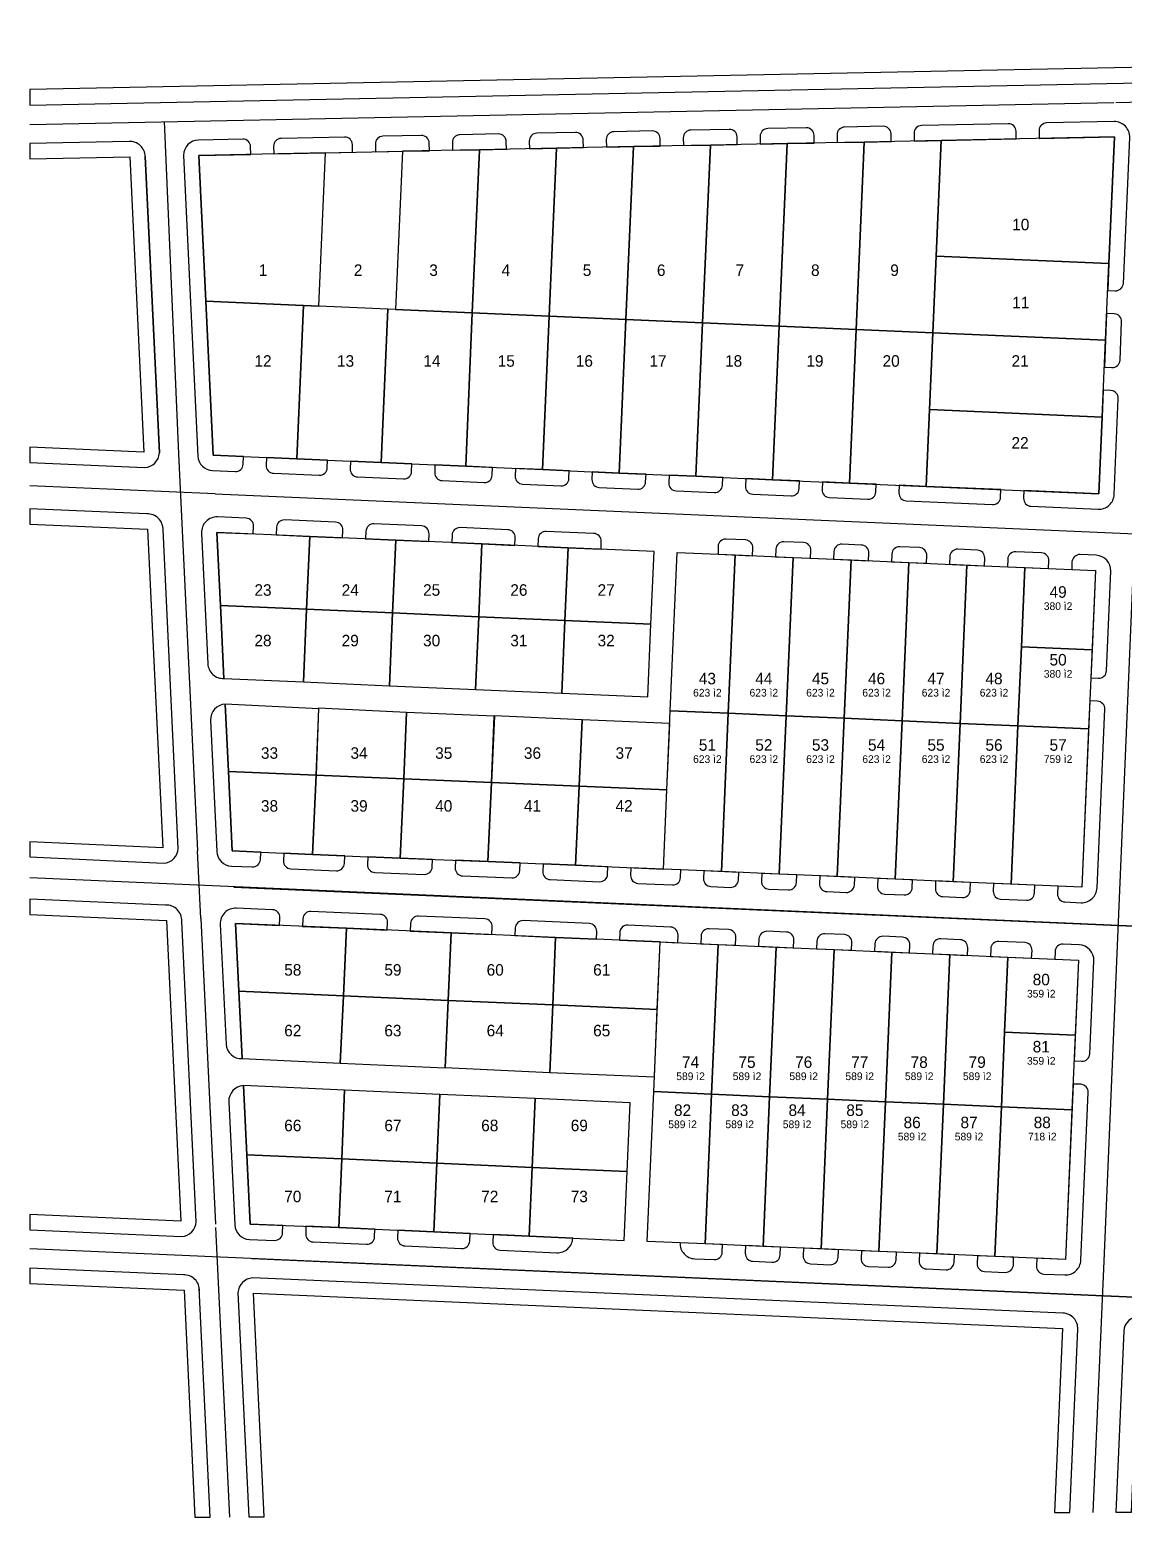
# Model space of a CAD drawing. Extents: x 1381947 to 1382725, y 492794 to 493181.
# Drawn here: x 1381947.4 to 1382232.4, y 492793.7 to 493180.8 of the extents above; entities that cross this region are included whole.
import ezdxf
from ezdxf.enums import TextEntityAlignment as Align

# ---------------------------------------------------------------- set-up
doc = ezdxf.new("R2010")
doc.units = 0
for name, color, linetype in [('AXIS', 7, 'CONTINUOUS'), ('GRASS', 7, 'CONTINUOUS'), ('PARCELS', 7, 'CONTINUOUS'), ('TEXT', 7, 'CONTINUOUS')]:
    doc.layers.add(name, color=color, linetype=linetype)

msp = doc.modelspace()

# ---------------------------------------------------------------- linework, layer by layer
at = {"layer": 'AXIS'}
for p, q in [((1381947.43, 493156.21), (1382229.64, 493161.93)), ((1382239.83, 493162.13), (1382227.08, 492860.28)), ((1382230.21, 493161.94), (1382249.67, 493162.33)), ((1381982.46, 493156.96), (1381986.18, 493070.47)), ((1381986.18, 493070.47), (1381991.13, 492967.15)), ((1381995.68, 493060.05), (1381947.43, 493062.15)), ((1381995.68, 493060.05), (1382235.33, 493049.6)), ((1381991.98, 492949.53), (1381991.13, 492967.15)), ((1382724.99, 492926.17), (1381947.43, 492960.05)), ((1382000.59, 492957.67), (1382230.89, 492947.7)), ((1381991.98, 492949.53), (1381995.79, 492869.97)), ((1382230.89, 492947.7), (1382450.67, 492938.13)), ((1381995.83, 492869.11), (1381999.45, 492793.7)), ((1382724.99, 492829.59), (1381947.43, 492863.5)), ((1382005.22, 492860.98), (1382656.06, 492832.6)), ((1382227.08, 492860.28), (1382224.23, 492794.93))]:
    msp.add_line(p, q, dxfattribs=at)
at = {"layer": 'GRASS'}
msp.add_lwpolyline([(1381947.43, 493165.25), (1381947.43, 493161.25), (1381972.81, 493161.76), (1382724.99, 493176.85), (1382724.99, 493180.84)], close=True, dxfattribs=at)
for points in [[(1382069.46, 493153.71), (1382059.42, 493153.51, 0.414214), (1382057.46, 493151.47), (1382057.5, 493149.47), (1382064.52, 493149.61), (1382071.54, 493149.75), (1382071.5, 493151.75, 0.414214), (1382069.46, 493153.71)], [(1382089.49, 493154.11), (1382079.45, 493153.91, 0.414214), (1382077.49, 493151.87), (1382077.53, 493149.87), (1382084.55, 493150.01), (1382091.57, 493150.15), (1382091.53, 493152.15, 0.414214), (1382089.49, 493154.11)], [(1382109.53, 493154.51), (1382099.49, 493154.31, 0.414181), (1382097.53, 493152.27), (1382097.57, 493150.27), (1382104.59, 493150.41), (1382111.61, 493150.55), (1382111.57, 493152.55, 0.414246), (1382109.53, 493154.51)], [(1382129.57, 493154.92), (1382119.53, 493154.72, 0.414175), (1382117.57, 493152.68), (1382117.61, 493150.68), (1382124.63, 493150.82), (1382131.65, 493150.96), (1382131.61, 493152.96, 0.414252), (1382129.57, 493154.92)], [(1382151.64, 493153.36, 0.414214), (1382149.6, 493155.32), (1382139.56, 493155.12, 0.414214), (1382137.6, 493153.08), (1382137.64, 493151.08), (1382144.66, 493151.22), (1382151.68, 493151.36), (1382151.64, 493153.36, 0.414214)], [(1382169.63, 493155.72), (1382159.59, 493155.52, 0.414214), (1382157.63, 493153.48), (1382157.67, 493151.48), (1382164.69, 493151.62), (1382171.71, 493151.76), (1382171.67, 493153.76, 0.414214), (1382169.63, 493155.72)], [(1382202.2, 493156.37), (1382179.63, 493155.92, 0.414214), (1382177.67, 493153.88), (1382177.71, 493151.88), (1382184.73, 493152.02), (1382204.28, 493152.41), (1382204.24, 493154.41, 0.414214), (1382202.2, 493156.37)], [(1382229.74, 493156.93), (1382212.19, 493156.58, 0.414214), (1382210.23, 493154.54), (1382210.27, 493152.54), (1382229.82, 493152.93), (1382228.38, 493119.99), (1382228.08, 493112.99), (1382230.07, 493112.9, 0.414243), (1382232.16, 493114.82), (1382233.82, 493152.76, 0.433031), (1382229.74, 493156.93)], [(1381991.46, 493148.14), (1382004.96, 493148.41), (1382004.92, 493150.41, 0.414214), (1382002.88, 493152.37), (1381991.38, 493152.14, 0.408389), (1381987.46, 493148.14), (1381991.2, 493069.89, 0.387649), (1381995.03, 493066.08), (1382000.91, 493065.83, 0.414214), (1382003, 493067.74), (1382003.08, 493069.74), (1381995.2, 493070.08), (1381993.28, 493110.2), (1381991.46, 493148.14)], [(1382031.43, 493150.94, 0.414213), (1382029.39, 493152.9), (1382012.87, 493152.57, 0.414214), (1382010.91, 493150.53), (1382010.95, 493148.53), (1382024.45, 493148.8), (1382031.47, 493148.94), (1382031.43, 493150.94, 0.414213)], [(1382049.42, 493153.31), (1382039.38, 493153.11, 0.414175), (1382037.42, 493151.07), (1382037.46, 493149.07), (1382044.48, 493149.21), (1382051.5, 493149.35), (1382051.46, 493151.35, 0.414252), (1382049.42, 493153.31)], [(1382231.72, 493104.83, 0.413999), (1382229.81, 493106.91), (1382227.81, 493107), (1382227.51, 493100), (1382227.21, 493093.01), (1382229.2, 493092.92, 0.414428), (1382231.29, 493094.83), (1382231.72, 493104.83, 0.413999)], [(1382229.77, 493059.86), (1382230.85, 493084.84, 0.414082), (1382228.94, 493086.93), (1382226.94, 493087.01), (1382226.64, 493080.02), (1382225.77, 493060.03), (1382206.29, 493060.88), (1382206.2, 493058.88, 0.414214), (1382208.11, 493056.8), (1382225.6, 493056.03, 0.414244), (1382229.77, 493059.86)], [(1382024.96, 493068.78), (1382016.96, 493069.13), (1382009.08, 493069.47), (1382008.99, 493067.48, 0.414214), (1382010.9, 493065.39), (1382022.79, 493064.87, 0.414214), (1382024.88, 493066.78), (1382024.96, 493068.78)], [(1382046.95, 493067.82), (1382038.96, 493068.17), (1382030.96, 493068.52), (1382030.87, 493066.52, 0.41438), (1382032.78, 493064.44), (1382044.78, 493063.92, 0.41413), (1382046.86, 493065.83), (1382046.95, 493067.82)], [(1382067.92, 493066.91), (1382060.93, 493067.22), (1382052.94, 493067.57), (1382052.86, 493065.57, 0.414214), (1382054.77, 493063.48), (1382065.75, 493063, 0.414214), (1382067.83, 493064.91), (1382067.92, 493066.91)], [(1382087.81, 493064.03), (1382087.9, 493066.03), (1382080.9, 493066.34), (1382073.91, 493066.65), (1382073.83, 493064.65, 0.414214), (1382075.74, 493062.57), (1382085.73, 493062.12, 0.414214), (1382087.81, 493064.03)], [(1382107.88, 493065.16), (1382100.89, 493065.46), (1382093.89, 493065.77), (1382093.81, 493063.77, 0.414273), (1382095.72, 493061.69), (1382105.71, 493061.25, 0.414154), (1382107.79, 493063.16), (1382107.88, 493065.16)], [(1382127.86, 493064.3), (1382120.86, 493064.6), (1382113.87, 493064.9), (1382113.79, 493062.9, 0.414566), (1382115.7, 493060.82), (1382125.69, 493060.39, 0.413862), (1382127.77, 493062.3), (1382127.86, 493064.3)], [(1382147.75, 493061.42), (1382147.84, 493063.42), (1382140.85, 493063.73), (1382133.85, 493064.03), (1382133.77, 493062.04, 0.414214), (1382135.68, 493059.95), (1382145.67, 493059.51, 0.414214), (1382147.75, 493061.42)], [(1382167.82, 493062.55), (1382160.82, 493062.85), (1382153.83, 493063.16), (1382153.75, 493061.16, 0.414273), (1382155.66, 493059.08), (1382165.65, 493058.64, 0.414154), (1382167.73, 493060.55), (1382167.82, 493062.55)], [(1382200.29, 493061.14), (1382180.81, 493061.99), (1382173.81, 493062.29), (1382173.73, 493060.29, 0.414362), (1382175.64, 493058.21), (1382198.12, 493057.23, 0.414065), (1382200.21, 493059.14), (1382200.29, 493061.14)], [(1381982.13, 493050.63, 0.441313), (1381977.93, 493054.82), (1381947.43, 493056.16), (1381947.43, 493052.15), (1381978.12, 493050.81), (1381982.09, 492967.93), (1381947.43, 492969.42), (1381947.43, 492965.55), (1381982.29, 492963.92, 0.387825), (1381986.1, 492967.75)], [(1382003.77, 493053.69), (1381996.33, 493054.02, 0.441321), (1381992.16, 493049.83), (1381993.8, 493015.79, 0.414214), (1381997.98, 493011.98), (1381997.07, 493031.01), (1381996.16, 493050.02), (1382005.6, 493049.61), (1382005.68, 493051.6, 0.414214), (1382003.77, 493053.69)], [(1382027.06, 493052.67), (1382013.76, 493053.25, 0.414214), (1382011.68, 493051.34), (1382011.59, 493049.34), (1382020.32, 493048.96), (1382028.89, 493048.59), (1382028.97, 493050.59, 0.414214), (1382027.06, 493052.67)], [(1382049.48, 493051.69), (1382037.05, 493052.23, 0.414214), (1382034.97, 493050.32), (1382034.88, 493048.32), (1382042.74, 493047.98), (1382051.31, 493047.61), (1382051.39, 493049.6, 0.414214), (1382049.48, 493051.69)], [(1382071.9, 493050.71), (1382059.47, 493051.25, 0.414214), (1382057.39, 493049.34), (1382057.3, 493047.34), (1382065.16, 493047), (1382073.73, 493046.62), (1382073.81, 493048.62, 0.414214), (1382071.9, 493050.71)], [(1382094.24, 493049.73), (1382081.89, 493050.27, 0.414214), (1382079.81, 493048.36), (1382079.72, 493046.36), (1382087.58, 493046.02), (1382096.24, 493045.64), (1382096.24, 493047.64, 0.426833), (1382094.24, 493049.73)], [(1382128.71, 493048.25, 0.414418), (1382126.63, 493046.34), (1382126.63, 493044.34), (1382135.63, 493043.94), (1382135.72, 493045.94, 0.414214), (1382133.81, 493048.03), (1382128.71, 493048.25, 0.414418)], [(1382150.72, 493043.29), (1382150.81, 493045.28, 0.414214), (1382148.89, 493047.37), (1382143.8, 493047.59, 0.414214), (1382141.71, 493045.68), (1382141.63, 493043.68), (1382150.72, 493043.29)], [(1382165.8, 493042.63), (1382165.89, 493044.63, 0.414214), (1382163.98, 493046.71), (1382158.88, 493046.93, 0.414214), (1382156.8, 493045.02), (1382156.71, 493043.02), (1382165.8, 493042.63)], [(1382180.89, 493041.97), (1382180.98, 493043.97, 0.414214), (1382179.07, 493046.05), (1382173.97, 493046.28, 0.414214), (1382171.89, 493044.36), (1382171.8, 493042.37), (1382180.89, 493041.97)], [(1382195.98, 493041.31), (1382196.06, 493043.31, 0.414214), (1382194.15, 493045.39), (1382189.06, 493045.62, 0.414214), (1382186.97, 493043.71), (1382186.88, 493041.71), (1382195.98, 493041.31)], [(1382204.14, 493044.96, 0.414214), (1382202.06, 493043.05), (1382201.97, 493041.05), (1382212.71, 493040.58), (1382212.8, 493042.58, 0.414214), (1382210.89, 493044.67), (1382204.14, 493044.96, 0.414214)], [(1382228.9, 493039.88, 0.414194), (1382225.07, 493044.05), (1382220.88, 493044.23, 0.414214), (1382218.79, 493042.32), (1382218.71, 493040.32), (1382224.9, 493040.05), (1382223.68, 493012.14), (1382225.68, 493012.05, 0.414214), (1382227.77, 493013.96), (1382228.9, 493039.88, 0.414194)], [(1381998.3, 493005.29, 0.414196), (1381994.5, 493001.11), (1381996.13, 492966.96, 0.387103), (1381999.95, 492963.15), (1382005.38, 492962.91, 0.414214), (1382007.47, 492964.81), (1382007.56, 492966.81), (1382000.13, 492967.15), (1381999.14, 492987.76), (1381998.3, 493005.29, 0.414196)], [(1382225.31, 492957.45), (1382227.33, 493003.97, 0.414214), (1382225.42, 493006.06), (1382223.42, 493006.14), (1382221.31, 492957.62), (1382215.12, 492957.89), (1382215.03, 492955.89, 0.414214), (1382216.94, 492953.81), (1382221.14, 492953.62, 0.414233), (1382225.31, 492957.45)], [(1382029.46, 492965.84), (1382021.08, 492966.19), (1382013.56, 492966.54), (1382013.46, 492964.54, 0.415394), (1382015.38, 492962.45), (1382027.29, 492961.93, 0.414214), (1382029.37, 492963.84), (1382029.46, 492965.84)], [(1382052.22, 492962.9), (1382052.3, 492964.9), (1382043.91, 492965.24), (1382035.45, 492965.59), (1382035.37, 492963.59, 0.41466), (1382037.28, 492961.51), (1382050.14, 492960.98, 0.414214), (1382052.22, 492962.9)], [(1382075.11, 492963.96), (1382066.68, 492964.32), (1382058.29, 492964.66), (1382058.21, 492962.66, 0.414214), (1382060.13, 492960.58), (1382072.94, 492960.05, 0.413592), (1382075.02, 492961.96), (1382075.11, 492963.96)], [(1382097.97, 492962.99), (1382089.53, 492963.35), (1382081.1, 492963.71), (1382081.02, 492961.71, 0.414214), (1382082.93, 492959.63), (1382095.8, 492959.08, 0.414108), (1382097.89, 492960.99), (1382097.97, 492962.99)], [(1382116.96, 492962.17), (1382112.41, 492962.37), (1382103.97, 492962.73), (1382103.88, 492960.73, 0.414214), (1382105.79, 492958.65), (1382114.79, 492958.26, 0.413907), (1382116.87, 492960.17), (1382116.96, 492962.17)], [(1382132.04, 492961.51), (1382122.95, 492961.91), (1382122.86, 492959.91, 0.414214), (1382124.77, 492957.83), (1382129.87, 492957.6, 0.414214), (1382131.95, 492959.52), (1382132.04, 492961.51)], [(1382147.04, 492958.86), (1382147.13, 492960.86), (1382138.04, 492961.25), (1382137.95, 492959.25, 0.414214), (1382139.86, 492957.17), (1382144.96, 492956.95, 0.414214), (1382147.04, 492958.86)], [(1382162.21, 492960.2), (1382153.12, 492960.59), (1382153.04, 492958.6, 0.414214), (1382154.95, 492956.51), (1382160.04, 492956.29, 0.414214), (1382162.13, 492958.2), (1382162.21, 492960.2)], [(1382177.21, 492957.54), (1382177.3, 492959.54), (1382168.21, 492959.94), (1382168.12, 492957.94, 0.414214), (1382170.03, 492955.85), (1382175.13, 492955.63, 0.414214), (1382177.21, 492957.54)], [(1382192.3, 492956.88), (1382192.39, 492958.88), (1382183.29, 492959.28), (1382183.21, 492957.28, 0.414214), (1382185.12, 492955.19), (1382190.21, 492954.97, 0.414214), (1382192.3, 492956.88)], [(1382209.03, 492956.15), (1382209.12, 492958.15), (1382198.38, 492958.62), (1382198.29, 492956.62, 0.414214), (1382200.2, 492954.54), (1382206.95, 492954.24, 0.414214), (1382209.03, 492956.15)], [(1381982.81, 492953), (1381947.43, 492954.52), (1381947.43, 492950.53), (1381983, 492948.98), (1381986.75, 492870.76), (1381947.43, 492872.47), (1381947.43, 492868.47), (1381986.94, 492866.74, 0.387699), (1381990.76, 492870.58), (1381987.01, 492948.81, 0.441216)], [(1382010.64, 492951.79), (1382001.21, 492952.2, 0.441227), (1381997.04, 492948.01), (1381998.54, 492916.83, 0.41421), (1382002.73, 492913.03), (1382001.89, 492930.57), (1382001.04, 492948.2), (1382012.46, 492947.7), (1382012.55, 492949.7, 0.414214), (1382010.64, 492951.79)], [(1382038.69, 492950.57), (1382020.63, 492951.35, 0.414016), (1382018.55, 492949.44), (1382018.46, 492947.44), (1382029.88, 492946.95), (1382029.88, 492946.95), (1382040.51, 492946.49), (1382040.6, 492948.49, 0.414507), (1382038.69, 492950.57)], [(1382067.83, 492947.3, 0.414214), (1382065.92, 492949.39), (1382048.68, 492950.14, 0.414214), (1382046.59, 492948.23), (1382046.51, 492946.23), (1382057.14, 492945.77), (1382067.74, 492945.3), (1382067.83, 492947.3, 0.414214)], [(1382093.14, 492948.2), (1382075.91, 492948.95, 0.414212), (1382073.82, 492947.04), (1382073.74, 492945.04), (1382084.34, 492944.58), (1382094.97, 492944.11), (1382095.05, 492946.11, 0.414212), (1382093.14, 492948.2)], [(1382114.3, 492947.28), (1382103.13, 492947.76, 0.414214), (1382101.05, 492945.85), (1382100.96, 492943.85), (1382111.58, 492943.39), (1382116.13, 492943.19), (1382116.21, 492945.19, 0.414214), (1382114.3, 492947.28)], [(1382129.39, 492946.62), (1382124.29, 492946.84, 0.414214), (1382122.21, 492944.93), (1382122.12, 492942.93), (1382131.21, 492942.53), (1382131.3, 492944.53, 0.414214), (1382129.39, 492946.62)], [(1382144.47, 492945.96), (1382139.38, 492946.18, 0.414214), (1382137.29, 492944.27), (1382137.21, 492942.27), (1382146.3, 492941.88), (1382146.39, 492943.87, 0.414214), (1382144.47, 492945.96)], [(1382161.47, 492943.22, 0.414214), (1382159.56, 492945.3), (1382154.46, 492945.52, 0.414214), (1382152.38, 492943.61), (1382152.29, 492941.61), (1382161.38, 492941.22), (1382161.47, 492943.22, 0.414214)], [(1382174.65, 492944.64), (1382169.55, 492944.87, 0.414214), (1382167.47, 492942.95), (1382167.38, 492940.96), (1382176.47, 492940.56), (1382176.56, 492942.56, 0.414214), (1382174.65, 492944.64)], [(1382191.64, 492941.9, 0.414214), (1382189.73, 492943.98), (1382184.64, 492944.21, 0.414214), (1382182.55, 492942.3), (1382182.46, 492940.3), (1382191.56, 492939.9), (1382191.64, 492941.9, 0.414214)], [(1382206.47, 492943.26), (1382199.72, 492943.55, 0.414214), (1382197.64, 492941.64), (1382197.55, 492939.64), (1382208.29, 492939.17), (1382208.38, 492941.17, 0.414214), (1382206.47, 492943.26)], [(1382220.65, 492942.64), (1382216.46, 492942.82, 0.414214), (1382214.37, 492940.91), (1382214.29, 492938.91), (1382220.48, 492938.64), (1382219.34, 492912.42), (1382221.34, 492912.33, 0.414214), (1382223.42, 492914.24), (1382224.48, 492938.47, 0.414181), (1382220.65, 492942.64)], [(1382003.93, 492888.03), (1382003.06, 492906, 0.414092), (1381999.26, 492901.81), (1382000.79, 492869.78, 0.388511), (1382004.63, 492865.97), (1382011.19, 492865.71, 0.414214), (1382013.27, 492867.62), (1382013.35, 492869.62), (1382004.79, 492869.97), (1382003.93, 492888.03)], [(1382221.09, 492860.55), (1382222.99, 492904.25, 0.414214), (1382221.08, 492906.34), (1382219.08, 492906.42), (1382217.09, 492860.72), (1382209.6, 492861.05), (1382209.51, 492859.05, 0.414214), (1382211.42, 492856.96), (1382216.92, 492856.72, 0.414244), (1382221.09, 492860.55)], [(1382037.3, 492868.61), (1382027.91, 492869.03), (1382019.35, 492869.38), (1382019.27, 492867.38, 0.414214), (1382021.18, 492865.3), (1382035.13, 492864.71, 0.413172), (1382037.21, 492866.62), (1382037.3, 492868.61)], [(1382062.06, 492867.51), (1382052.67, 492867.93), (1382043.29, 492868.35), (1382043.2, 492866.35, 0.414214), (1382045.11, 492864.26), (1382059.88, 492863.61, 0.414214), (1382061.97, 492865.52), (1382062.06, 492867.51)], [(1382088.82, 492866.32), (1382077.44, 492866.83), (1382068.05, 492867.25), (1382067.96, 492865.25, 0.414214), (1382069.87, 492863.16), (1382084.65, 492862.51, 0.414214), (1382088.82, 492866.32)], [(1382127.82, 492864.61), (1382116.73, 492865.1, 0.414275), (1382120.55, 492860.93), (1382125.65, 492860.7, 0.414218), (1382127.73, 492862.62), (1382127.82, 492864.61)], [(1382142.91, 492863.96), (1382133.82, 492864.35), (1382133.73, 492862.35, 0.414214), (1382135.64, 492860.27), (1382140.74, 492860.05, 0.414218), (1382142.82, 492861.96), (1382142.91, 492863.96)], [(1382157.99, 492863.3), (1382148.9, 492863.69), (1382148.82, 492861.7, 0.414214), (1382150.73, 492859.61), (1382155.82, 492859.39, 0.414218), (1382157.91, 492861.3), (1382157.99, 492863.3)], [(1382173.08, 492862.64), (1382163.99, 492863.04), (1382163.9, 492861.04, 0.414214), (1382165.81, 492858.95), (1382170.91, 492858.73, 0.414218), (1382172.99, 492860.64), (1382173.08, 492862.64)], [(1382188.17, 492861.98), (1382179.07, 492862.38), (1382178.99, 492860.38, 0.414214), (1382180.9, 492858.29), (1382185.99, 492858.07, 0.414218), (1382188.08, 492859.98), (1382188.17, 492861.98)], [(1382203.6, 492861.31), (1382194.16, 492861.72), (1382194.07, 492859.72, 0.414214), (1382195.98, 492857.64), (1382201.43, 492857.4, 0.414218), (1382203.52, 492859.31), (1382203.6, 492861.31)], [(1382001.65, 492852.11), (1382004.47, 492793.73), (1382008.45, 492793.75), (1382005.66, 492851.94), (1382216.31, 492842.77), (1382214.23, 492794.88), (1382218.23, 492794.9), (1382220.31, 492842.6, 0.414217), (1382216.48, 492846.77), (1382005.46, 492855.94, 0.38767)], [(1382236.46, 492845.9, 0.41421), (1382232.29, 492842.07), (1382230.24, 492794.96), (1382234.25, 492794.98), (1382236.29, 492841.9), (1382436.1, 492833.2), (1382434.48, 492796.08), (1382438.49, 492796.1), (1382440.1, 492833.03, 0.414217), (1382436.27, 492837.2)]]:
    msp.add_lwpolyline(points, format="xyb", close=True, dxfattribs=at)
for points in [[(1381977.47, 493147.86, 0.422372), (1381973.29, 493151.77), (1381947.43, 493151.26), (1381947.43, 493147.26), (1381973.48, 493147.78), (1381977.16, 493070.87), (1381947.43, 493072.16), (1381947.43, 493068.16), (1381977.35, 493066.86, 0.3877), (1381981.17, 493070.69), (1381977.47, 493147.86), (1381981.17, 493070.69)], [(1381991.62, 492852.55, 0.441232), (1381987.42, 492856.73), (1381947.43, 492858.47), (1381947.43, 492854.47), (1381987.61, 492852.72), (1381990.44, 492793.65), (1381994.41, 492793.67), (1381991.58, 492853.27)]]:
    msp.add_lwpolyline(points, format="xyb", dxfattribs=at)
at = {"layer": 'PARCELS'}
for points in [[(1382042.69, 493108.05), (1382062.66, 493107.18), (1382064.52, 493149.61), (1382044.48, 493149.21)], [(1382062.66, 493107.18), (1382082.65, 493106.31), (1382084.55, 493150.01), (1382064.52, 493149.61)], [(1382082.65, 493106.31), (1382102.62, 493105.44), (1382104.59, 493150.41), (1382084.55, 493150.01)], [(1382102.62, 493105.44), (1382122.61, 493104.57), (1382124.63, 493150.82), (1382104.59, 493150.41)], [(1382122.61, 493104.57), (1382142.58, 493103.7), (1382144.66, 493151.22), (1382124.63, 493150.82)], [(1382142.58, 493103.7), (1382162.57, 493102.82), (1382164.69, 493151.62), (1382144.66, 493151.22)], [(1382164.69, 493151.62), (1382162.57, 493102.82), (1382182.54, 493101.95), (1382183.42, 493121.94), (1382184.73, 493152.02)], [(1382183.42, 493121.94), (1382228.38, 493119.99), (1382229.82, 493152.93), (1382184.73, 493152.02)], [(1382024.45, 493148.8), (1381991.46, 493148.14), (1381993.28, 493110.2), (1382018.71, 493109.09), (1382022.71, 493108.92)], [(1382024.45, 493148.8), (1382044.48, 493149.21), (1382042.69, 493108.05), (1382022.71, 493108.92)], [(1382182.54, 493101.95), (1382227.51, 493100), (1382228.38, 493119.99), (1382183.42, 493121.94)], [(1381993.28, 493110.2), (1381995.2, 493070.08), (1382016.96, 493069.13), (1382018.71, 493109.09)], [(1382038.96, 493068.17), (1382040.69, 493108.13), (1382022.71, 493108.92), (1382018.71, 493109.09), (1382016.96, 493069.13)], [(1382038.96, 493068.17), (1382060.93, 493067.22), (1382062.66, 493107.18), (1382042.69, 493108.05), (1382040.69, 493108.13)], [(1382062.66, 493107.18), (1382060.93, 493067.22), (1382080.9, 493066.34), (1382082.65, 493106.31)], [(1382082.65, 493106.31), (1382080.9, 493066.34), (1382100.89, 493065.46), (1382102.62, 493105.44)], [(1382102.62, 493105.44), (1382100.89, 493065.46), (1382120.86, 493064.6), (1382122.61, 493104.57)], [(1382122.61, 493104.57), (1382120.86, 493064.6), (1382140.85, 493063.73), (1382142.58, 493103.7)], [(1382142.58, 493103.7), (1382140.85, 493063.73), (1382160.82, 493062.85), (1382162.57, 493102.82)], [(1382180.81, 493061.99), (1382181.69, 493081.97), (1382182.54, 493101.95), (1382162.57, 493102.82), (1382160.82, 493062.85)], [(1382181.69, 493081.97), (1382226.64, 493080.02), (1382227.51, 493100), (1382182.54, 493101.95)], [(1382180.81, 493061.99), (1382225.77, 493060.03), (1382226.64, 493080.02), (1382181.69, 493081.97)], [(1382020.32, 493048.96), (1381996.16, 493050.02), (1381997.07, 493031.01), (1382019.49, 493030.03)], [(1382042.74, 493047.98), (1382020.32, 493048.96), (1382019.49, 493030.03), (1382041.91, 493029.05)], [(1382065.16, 493047), (1382042.74, 493047.98), (1382041.91, 493029.05), (1382064.33, 493028.07)], [(1382087.58, 493046.02), (1382065.16, 493047), (1382064.33, 493028.07), (1382086.75, 493027.09)], [(1382087.58, 493046.02), (1382086.75, 493027.09), (1382109.17, 493026.11), (1382110, 493045.03)], [(1382116, 493044.8), (1382131.09, 493044.14), (1382129.29, 493002.93), (1382114.21, 493003.59)], [(1382131.09, 493044.14), (1382146.17, 493043.48), (1382144.38, 493002.27), (1382129.29, 493002.93)], [(1382146.17, 493043.48), (1382161.26, 493042.83), (1382159.46, 493001.61), (1382144.38, 493002.27)], [(1382161.26, 493042.83), (1382176.34, 493042.17), (1382174.55, 493000.95), (1382159.46, 493001.61)], [(1382176.34, 493042.17), (1382191.43, 493041.51), (1382189.64, 493000.3), (1382174.55, 493000.95)], [(1382191.43, 493041.51), (1382206.52, 493040.85), (1382205.62, 493020.25), (1382204.72, 492999.64), (1382189.64, 493000.3)], [(1382206.52, 493040.85), (1382224.9, 493040.05), (1382224, 493019.44), (1382205.62, 493020.25)], [(1382019.49, 493030.03), (1381997.07, 493031.01), (1381997.98, 493011.98), (1382018.67, 493011.08)], [(1382041.91, 493029.05), (1382019.49, 493030.03), (1382018.67, 493011.08), (1382041.09, 493010.09)], [(1382064.33, 493028.07), (1382041.91, 493029.05), (1382041.09, 493010.09), (1382063.51, 493009.12)], [(1382086.75, 493027.09), (1382064.33, 493028.07), (1382063.51, 493009.12), (1382085.93, 493008.14)], [(1382109.18, 493026.11), (1382086.75, 493027.09), (1382085.93, 493008.14), (1382108.35, 493007.16)], [(1382205.62, 493020.25), (1382224, 493019.44), (1382223.11, 492998.84), (1382204.72, 492999.64)], [(1382022.73, 493004.08), (1381998.3, 493005.29), (1381999.14, 492987.76), (1382021.98, 492986.8)], [(1382045.56, 493003.13), (1382022.64, 493004.24), (1382021.98, 492986.8), (1382044.81, 492985.85)], [(1382068.39, 493002.17), (1382045.56, 493003.13), (1382044.81, 492985.85), (1382067.64, 492984.89)], [(1382114.21, 493003.59), (1382129.29, 493002.93), (1382127.5, 492961.71), (1382112.41, 492962.37)], [(1382129.29, 493002.93), (1382144.38, 493002.27), (1382142.58, 492961.05), (1382127.5, 492961.71)], [(1382091.23, 493001.22), (1382068.4, 493002.25), (1382067.64, 492984.89), (1382090.47, 492983.93)], [(1382114.06, 493000.26), (1382091.23, 493001.22), (1382090.47, 492983.93), (1382113.31, 492982.98)], [(1382144.38, 493002.27), (1382159.46, 493001.61), (1382157.67, 492960.4), (1382142.58, 492961.05)], [(1382159.46, 493001.61), (1382174.55, 493000.95), (1382172.75, 492959.74), (1382157.67, 492960.4)], [(1382174.55, 493000.95), (1382189.64, 493000.3), (1382187.84, 492959.08), (1382172.75, 492959.74)], [(1382189.64, 493000.3), (1382204.72, 492999.64), (1382203.82, 492979.03), (1382202.93, 492958.42), (1382187.84, 492959.08)], [(1382204.72, 492999.64), (1382223.11, 492998.84), (1382221.31, 492957.62), (1382202.93, 492958.42)], [(1382021.98, 492986.8), (1381999.14, 492987.76), (1382000.13, 492967.15), (1382021.08, 492966.19)], [(1382044.81, 492985.85), (1382021.98, 492986.8), (1382021.08, 492966.19), (1382043.91, 492965.24)], [(1382067.64, 492984.89), (1382044.81, 492985.85), (1382043.91, 492965.24), (1382066.68, 492964.32)], [(1382090.47, 492983.93), (1382067.64, 492984.89), (1382066.68, 492964.32), (1382089.53, 492963.35)], [(1382113.31, 492983), (1382090.47, 492983.93), (1382089.53, 492963.35), (1382112.41, 492962.37)], [(1382029.88, 492946.95), (1382001.04, 492948.2), (1382001.89, 492930.57), (1382029.12, 492929.38)], [(1382057.14, 492945.77), (1382029.88, 492946.95), (1382029.12, 492929.38), (1382056.35, 492928.2)], [(1382084.34, 492944.58), (1382057.14, 492945.77), (1382056.35, 492928.2), (1382083.58, 492927.01)], [(1382111.58, 492943.39), (1382084.34, 492944.58), (1382083.58, 492927.01), (1382110.81, 492925.82)], [(1382111.58, 492943.39), (1382126.67, 492942.73), (1382124.97, 492903.77), (1382109.88, 492904.43)], [(1382126.67, 492942.73), (1382141.75, 492942.07), (1382140.06, 492903.11), (1382124.97, 492903.77)], [(1382141.75, 492942.07), (1382156.84, 492941.42), (1382155.14, 492902.46), (1382140.06, 492903.11)], [(1382156.84, 492941.42), (1382171.92, 492940.76), (1382170.23, 492901.8), (1382155.14, 492902.46)], [(1382171.92, 492940.76), (1382187.01, 492940.1), (1382185.32, 492901.14), (1382170.23, 492901.8)], [(1382187.01, 492940.1), (1382202.1, 492939.44), (1382201.25, 492919.96), (1382200.4, 492900.48), (1382185.32, 492901.14)], [(1382202.1, 492939.44), (1382220.48, 492938.64), (1382219.63, 492919.16), (1382201.25, 492919.96)], [(1382029.12, 492929.38), (1382001.89, 492930.57), (1382002.73, 492913.03), (1382028.29, 492911.89)], [(1382056.35, 492928.2), (1382029.12, 492929.38), (1382028.29, 492911.88), (1382055.59, 492910.63)], [(1382083.58, 492927.01), (1382056.35, 492928.2), (1382055.59, 492910.68), (1382082.88, 492909.46)], [(1382110.81, 492925.82), (1382083.58, 492927.01), (1382082.82, 492909.46), (1382110.05, 492908.25)], [(1382201.25, 492919.96), (1382219.63, 492919.16), (1382218.78, 492899.68), (1382200.4, 492900.48)], [(1382029.37, 492904.83), (1382003.06, 492906), (1382003.93, 492888.03), (1382028.69, 492886.93)], [(1382054.22, 492903.73), (1382029.37, 492904.83), (1382028.69, 492886.93), (1382053.45, 492885.83)], [(1382078.99, 492902.62), (1382054.22, 492903.72), (1382053.45, 492885.83), (1382078.21, 492884.73)], [(1382103.75, 492901.52), (1382078.99, 492902.62), (1382078.21, 492884.73), (1382102.97, 492883.63)], [(1382109.88, 492904.43), (1382124.97, 492903.77), (1382123.28, 492864.81), (1382108.19, 492865.47)], [(1382124.97, 492903.77), (1382140.06, 492903.11), (1382138.36, 492864.15), (1382123.28, 492864.81)], [(1382140.06, 492903.11), (1382155.14, 492902.46), (1382153.45, 492863.5), (1382138.36, 492864.15)], [(1382155.14, 492902.46), (1382170.23, 492901.8), (1382168.53, 492862.84), (1382153.45, 492863.5)], [(1382170.23, 492901.8), (1382185.32, 492901.14), (1382183.62, 492862.18), (1382168.53, 492862.84)], [(1382185.32, 492901.14), (1382200.4, 492900.48), (1382199.55, 492881), (1382198.71, 492861.52), (1382183.62, 492862.18)], [(1382200.4, 492900.48), (1382218.78, 492899.68), (1382217.09, 492860.72), (1382198.71, 492861.52)], [(1382028.69, 492886.93), (1382003.93, 492888.03), (1382004.79, 492869.97), (1382027.91, 492869.03)], [(1382053.45, 492885.83), (1382028.69, 492886.93), (1382027.91, 492869.03), (1382052.67, 492867.93)], [(1382078.21, 492884.73), (1382053.45, 492885.83), (1382052.67, 492867.93), (1382077.44, 492866.83)], [(1382102.98, 492883.62), (1382078.21, 492884.73), (1382077.44, 492866.83), (1382102.2, 492865.73)]]:
    msp.add_lwpolyline(points, close=True, dxfattribs=at)

# ---------------------------------------------------------------- texts
at = {"layer": 'TEXT'}
for s, height, p in [('10', 3, (1382205.46, 493128.64)), ('1', 3, (1382008.16, 493116.76)), ('2', 3, (1382032.92, 493116.76)), ('3', 3, (1382052.57, 493116.76)), ('4', 3, (1382071.39, 493116.76)), ('5', 3, (1382092.53, 493116.76)), ('6', 3, (1382111.84, 493116.76)), ('7', 3, (1382132.32, 493116.76)), ('8', 3, (1382151.96, 493116.76)), ('9', 3, (1382172.6, 493116.76)), ('11', 3, (1382205.46, 493108.35)), ('12', 3, (1382008.16, 493093.13)), ('13', 3, (1382029.65, 493093.13)), ('14', 3, (1382052.14, 493093.13)), ('15', 3, (1382071.49, 493093.13)), ('16', 3, (1382091.83, 493093.13)), ('17', 3, (1382111.01, 493093.13)), ('18', 3, (1382130.69, 493093.13)), ('19', 3, (1382151.86, 493093.13)), ('20', 3, (1382171.7, 493093.13)), ('21', 3, (1382205.27, 493093.13)), ('22', 3, (1382205.27, 493071.82)), ('23', 3, (1382008.16, 493033.51)), ('24', 3, (1382030.87, 493033.51)), ('25', 3, (1382052.07, 493033.51)), ('26', 3, (1382074.78, 493033.51)), ('27', 3, (1382097.5, 493033.51)), ('49', 3, (1382215.17, 493032.99)), ('380 ì2', 2, (1382215.17, 493029.81)), ('28', 3, (1382008.16, 493020.35)), ('29', 3, (1382030.87, 493020.35)), ('30', 3, (1382052.07, 493020.35)), ('31', 3, (1382074.78, 493020.35)), ('32', 3, (1382097.5, 493020.35)), ('50', 3, (1382215.17, 493015.36)), ('380 ì2', 2, (1382215.17, 493012.18)), ('43', 3, (1382123.86, 493010.46)), ('44', 3, (1382138.56, 493010.46)), ('45', 3, (1382153.31, 493010.46)), ('46', 3, (1382167.91, 493010.46)), ('47', 3, (1382183.39, 493010.46)), ('48', 3, (1382198.49, 493010.46)), ('623 ì2', 2, (1382123.86, 493007.28)), ('623 ì2', 2, (1382138.56, 493007.28)), ('623 ì2', 2, (1382153.31, 493007.28)), ('623 ì2', 2, (1382167.91, 493007.28)), ('623 ì2', 2, (1382183.39, 493007.28)), ('623 ì2', 2, (1382198.49, 493007.28)), ('51', 3, (1382123.86, 492993.17)), ('52', 3, (1382138.56, 492993.17)), ('53', 3, (1382153.31, 492993.17)), ('54', 3, (1382167.91, 492993.17)), ('55', 3, (1382183.39, 492993.17)), ('56', 3, (1382198.49, 492993.17)), ('57', 3, (1382215.17, 492993.17)), ('33', 3, (1382009.86, 492991.07)), ('34', 3, (1382033.17, 492991.07)), ('35', 3, (1382055.22, 492991.07)), ('36', 3, (1382078.32, 492991.07)), ('37', 3, (1382102.17, 492991.07)), ('623 ì2', 2, (1382123.86, 492989.99)), ('623 ì2', 2, (1382138.56, 492989.99)), ('623 ì2', 2, (1382153.31, 492989.99)), ('623 ì2', 2, (1382167.91, 492989.99)), ('623 ì2', 2, (1382183.39, 492989.99)), ('623 ì2', 2, (1382198.49, 492989.99)), ('759 ì2', 2, (1382215.17, 492989.99)), ('38', 3, (1382009.86, 492977.31)), ('39', 3, (1382033.17, 492977.31)), ('40', 3, (1382055.22, 492977.31)), ('41', 3, (1382078.32, 492977.31)), ('42', 3, (1382102.17, 492977.31)), ('58', 3, (1382015.92, 492934.63)), ('59', 3, (1382041.99, 492934.63)), ('60', 3, (1382068.62, 492934.63)), ('61', 3, (1382096.35, 492934.63)), ('80', 3, (1382210.79, 492932.11)), ('359 ì2', 2, (1382210.79, 492928.93)), ('62', 3, (1382015.92, 492918.83)), ('63', 3, (1382041.99, 492918.83)), ('64', 3, (1382068.62, 492918.83)), ('65', 3, (1382096.35, 492918.83)), ('81', 3, (1382210.79, 492914.64)), ('74', 3, (1382119.48, 492910.62)), ('75', 3, (1382134.18, 492910.62)), ('76', 3, (1382148.93, 492910.62)), ('77', 3, (1382163.53, 492910.62)), ('78', 3, (1382179.01, 492910.62)), ('79', 3, (1382194.11, 492910.62)), ('359 ì2', 2, (1382210.79, 492911.46)), ('589 ì2', 2, (1382119.48, 492907.44)), ('589 ì2', 2, (1382134.18, 492907.44)), ('589 ì2', 2, (1382148.93, 492907.44)), ('589 ì2', 2, (1382163.53, 492907.44)), ('589 ì2', 2, (1382179.01, 492907.44)), ('589 ì2', 2, (1382194.11, 492907.44)), ('82', 3, (1382117.4, 492898.11)), ('83', 3, (1382132.28, 492898.11)), ('84', 3, (1382147.22, 492898.11)), ('85', 3, (1382162.26, 492898.11)), ('86', 3, (1382177.17, 492894.92)), ('87', 3, (1382191.99, 492894.92)), ('88', 3, (1382211.05, 492894.92)), ('66', 3, (1382015.92, 492894.13)), ('67', 3, (1382041.99, 492894.13)), ('68', 3, (1382067.2, 492894.13)), ('69', 3, (1382090.51, 492894.13)), ('589 ì2', 2, (1382117.4, 492894.93)), ('589 ì2', 2, (1382132.28, 492894.93)), ('589 ì2', 2, (1382147.22, 492894.93)), ('589 ì2', 2, (1382162.26, 492894.93)), ('589 ì2', 2, (1382177.17, 492891.74)), ('589 ì2', 2, (1382191.99, 492891.74)), ('718 ì2', 2, (1382211.05, 492891.74)), ('70', 3, (1382015.92, 492875.65)), ('71', 3, (1382041.99, 492875.65)), ('72', 3, (1382067.2, 492875.65)), ('73', 3, (1382090.51, 492875.65))]:
    msp.add_text(s, height=height, dxfattribs=at).set_placement(p, align=Align.CENTER)

doc.saveas('drawing.dxf')
